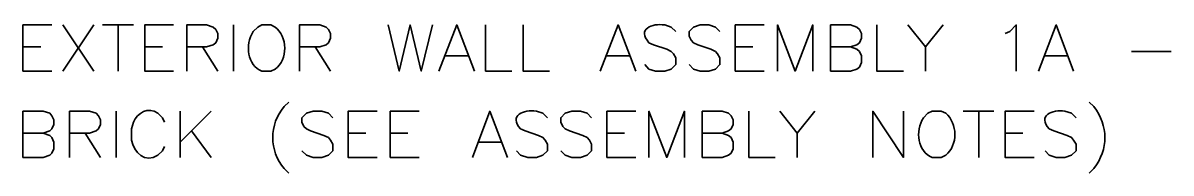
# Model space of a CAD drawing. Header units: inches. Extents: x 5 to 516, y -193 to 129.
# Drawn here: x 53.818 to 56.909, y -174.309 to -173.905 of the extents above; entities that cross this region are included whole.
import ezdxf

# ---------------------------------------------------------------- set-up
doc = ezdxf.new("R2010")
doc.units = ezdxf.units.IN
doc.header["$MEASUREMENT"] = 0
doc.layers.add('PDF7_Geometry', color=7, linetype='Continuous')

msp = doc.modelspace()

# ---------------------------------------------------------------- linework, layer by layer
at = {"layer": 'PDF7_Geometry', "lineweight": 35}
for points in [[(53.8957756, -174.0346713), (53.8179978, -174.0346713), (53.8179978, -173.9102269), (53.8957756, -173.9102269)], [(53.9257758, -173.9102274), (54.0091091, -174.0346719)], [(54.0091091, -173.9102274), (53.9257758, -174.0346719)], [(54.0324426, -173.9102274), (54.1157759, -173.9102274)], [(54.0746642, -173.9102274), (54.0746642, -174.0346719)], [(54.2235536, -174.0346713), (54.1457759, -174.0346713), (54.1457759, -173.9102269), (54.2235536, -173.9102269)], [(54.2591091, -174.0346713), (54.2591091, -173.9102269), (54.3124424, -173.9102269), (54.3302202, -173.9157824), (54.3368869, -173.9224491), (54.3424425, -173.9335602), (54.3424425, -173.9457824), (54.3368869, -173.9580047), (54.3302202, -173.9635602), (54.3124424, -173.9691158), (54.2591091, -173.9691158)], [(54.3846641, -173.9102274), (54.3846641, -174.0346719)], [(54.4968866, -173.915783), (54.4857755, -173.9102274), (54.461331, -173.9102274), (54.4502199, -173.915783), (54.4379977, -173.9280052)], [(54.5624426, -174.0346713), (54.5624426, -173.9102269), (54.616887, -173.9102269), (54.6346648, -173.9157824), (54.6402203, -173.9224491), (54.6457759, -173.9335602), (54.6457759, -173.9457824), (54.6402203, -173.9580047), (54.6346648, -173.9635602), (54.616887, -173.9691158), (54.5624426, -173.9691158)], [(54.8013308, -173.9102274), (54.8313308, -174.0346719), (54.8602197, -173.9102274), (54.8902197, -174.0346719), (54.9202197, -173.9102274)], [(54.9379976, -174.0346713), (54.9857753, -173.9102269), (55.0335531, -174.0346713)], [(55.0635537, -173.9102274), (55.0635537, -174.0346719), (55.1346648, -174.0346719)], [(55.1646646, -173.9102274), (55.1646646, -174.0346719), (55.2357757, -174.0346719)], [(55.3724424, -174.0346713), (55.4202202, -173.9102269), (55.467998, -174.0346713)], [(55.5757754, -173.9280045), (55.5635532, -173.9157822), (55.5457754, -173.9102267)], [(55.6946646, -173.9280045), (55.6824424, -173.9157822), (55.6646646, -173.9102267), (55.6413312, -173.9102267), (55.6235535, -173.9157822), (55.6113312, -173.9280045), (55.6113312, -173.9402267), (55.6168868, -173.9513378), (55.6235535, -173.9580045), (55.6346646, -173.96356), (55.6702201, -173.9757823), (55.6824424, -173.9813378), (55.6879979, -173.9880045), (55.6946646, -173.9991156), (55.6946646, -174.0168934), (55.6824424, -174.0291156), (55.6646646, -174.0346711), (55.6413312, -174.0346711), (55.6235535, -174.0291156), (55.6113312, -174.0168934)], [(55.8135535, -174.0346713), (55.7357757, -174.0346713), (55.7357757, -173.9102269), (55.8135535, -173.9102269)], [(55.849109, -174.0346713), (55.849109, -173.9102269), (55.8968867, -174.0346713), (55.9446645, -173.9102269), (55.9446645, -174.0346713)], [(55.9924424, -174.0346713), (55.9924424, -173.9102269), (56.0457758, -173.9102269), (56.0635535, -173.9157824), (56.0702202, -173.9224491), (56.0757758, -173.9335602), (56.0757758, -173.9457824), (56.0702202, -173.9580047), (56.0635535, -173.9635602), (56.0457758, -173.9691158), (55.9924424, -173.9691158)], [(56.1168869, -173.9102274), (56.1168869, -174.0346719), (56.1891091, -174.0346719)], [(56.2002202, -173.9102274), (56.247998, -173.9691163), (56.247998, -174.0346719)], [(56.2957756, -173.9102274), (56.2479978, -173.9691163)], [(56.4624423, -173.9335609), (56.4746645, -173.9280054), (56.4924423, -173.9102276), (56.4924423, -174.034672)], [(56.5524423, -174.0346713), (56.6002201, -173.9102269), (56.6468867, -174.0346713)], [(55.5035532, -173.9580045), (55.5157754, -173.96356), (55.551331, -173.9757823), (55.5635532, -173.9813378), (55.5691088, -173.9880045), (55.5757754, -173.9991156), (55.5757754, -174.0168934), (55.5635532, -174.0291156), (55.5457754, -174.0346711), (55.521331, -174.0346711), (55.5035532, -174.0291156), (55.4924421, -174.0168934)], [(53.8179978, -173.9691173), (53.8657756, -173.9691173)], [(54.1457759, -173.9691173), (54.1935536, -173.9691173)], [(54.3013307, -173.9691173), (54.3424419, -174.0346729)], [(54.6046642, -173.9691173), (54.6457753, -174.0346729)], [(54.9557757, -173.9935608), (55.0157757, -173.9935608)], [(55.3902201, -173.9935608), (55.4502201, -173.9935608)], [(55.7357757, -173.9691173), (55.7835535, -173.9691173)], [(56.0457756, -173.9691173), (56.0635533, -173.975784), (56.07022, -173.9813395), (56.0757756, -173.9935617), (56.0757756, -174.0113395), (56.07022, -174.0235618), (56.0635533, -174.0291173), (56.0457756, -174.0346729), (55.9924422, -174.0346729)], [(56.5702202, -173.9935608), (56.6291091, -173.9935608)], [(56.8024423, -173.9813379), (56.909109, -173.9813379)], [(54.461331, -174.0346719), (54.4857755, -174.0346719), (54.4968866, -174.0291163)], [(56.689109, -174.1180047), (56.7013313, -174.1302269)], [(53.8179978, -174.2668943), (53.8179978, -174.1424498), (53.8724423, -174.1424498), (53.8902201, -174.1480054), (53.8957756, -174.1546721), (53.9013312, -174.1657832), (53.9013312, -174.1780054), (53.8957756, -174.1902276), (53.8902201, -174.1957832), (53.8724423, -174.2013387), (53.8179978, -174.2013387)], [(53.9435534, -174.2668943), (53.9435534, -174.1424498), (53.9968867, -174.1424498), (54.0146645, -174.1480054), (54.0213312, -174.1546721), (54.0268867, -174.1657832), (54.0268867, -174.1780054), (54.0213312, -174.1902276), (54.0146645, -174.1957832), (53.9968867, -174.2013387), (53.9435534, -174.2013387)], [(54.0691089, -174.1424504), (54.0691089, -174.2668948)], [(54.1991093, -174.1724503), (54.1935537, -174.1602281), (54.1813315, -174.1480058)], [(54.2413309, -174.1424504), (54.2413309, -174.2668948)], [(54.3246643, -174.1424504), (54.2413309, -174.2257837)], [(54.6524423, -174.1602274), (54.6402201, -174.1480052), (54.6224423, -174.1424497), (54.599109, -174.1424497), (54.5813312, -174.1480052), (54.569109, -174.1602274), (54.569109, -174.1724497), (54.5746645, -174.1835608), (54.5813312, -174.1902274), (54.5924423, -174.195783), (54.6279978, -174.2080052), (54.6402201, -174.2135608), (54.6457756, -174.2202274), (54.6524423, -174.2313386), (54.6524423, -174.2491163), (54.6402201, -174.2613386), (54.6224423, -174.2668941), (54.599109, -174.2668941), (54.5813312, -174.2613386), (54.569109, -174.2491163)], [(54.7713312, -174.2668943), (54.6935534, -174.2668943), (54.6935534, -174.1424498), (54.7713312, -174.1424498)], [(54.8846645, -174.2668943), (54.8068867, -174.2668943), (54.8068867, -174.1424498), (54.8846645, -174.1424498)], [(55.0279979, -174.2668943), (55.0746645, -174.1424498), (55.1224423, -174.2668943)], [(55.2302203, -174.1602274), (55.2179981, -174.1480052), (55.2002203, -174.1424497)], [(55.3491089, -174.1602274), (55.3368867, -174.1480052), (55.3191089, -174.1424497), (55.2957756, -174.1424497), (55.2779978, -174.1480052), (55.2657756, -174.1602274), (55.2657756, -174.1724497), (55.2713311, -174.1835608), (55.2779978, -174.1902274), (55.2891089, -174.195783), (55.3257756, -174.2080052), (55.3368867, -174.2135608), (55.3435534, -174.2202274), (55.3491089, -174.2313386), (55.3491089, -174.2491163), (55.3368867, -174.2613386), (55.3191089, -174.2668941), (55.2957756, -174.2668941), (55.2779978, -174.2613386), (55.2657756, -174.2491163)], [(55.4679978, -174.2668943), (55.3902201, -174.2668943), (55.3902201, -174.1424498), (55.4679978, -174.1424498)], [(55.5035533, -174.2668943), (55.5035533, -174.1424498), (55.5513311, -174.2668943), (55.5991089, -174.1424498), (55.5991089, -174.2668943)], [(55.646887, -174.2668943), (55.646887, -174.1424498), (55.7002204, -174.1424498), (55.7179982, -174.1480054), (55.7246648, -174.1546721), (55.7302204, -174.1657832), (55.7302204, -174.1780054), (55.7246648, -174.1902276), (55.7179982, -174.1957832), (55.7002204, -174.2013387), (55.646887, -174.2013387)], [(55.772442, -174.1424504), (55.772442, -174.2668948), (55.8435531, -174.2668948)], [(55.8557756, -174.1424504), (55.9024423, -174.2013393), (55.9024423, -174.2668948)], [(55.9502202, -174.1424504), (55.9024424, -174.2013393)], [(56.1057757, -174.2668943), (56.1057757, -174.1424498), (56.189109, -174.2668943), (56.189109, -174.1424498)], [(56.3024423, -174.1480059), (56.2902201, -174.1424504), (56.2657757, -174.1424504), (56.2546646, -174.1480059), (56.2424423, -174.1602282)], [(56.349109, -174.1424504), (56.4324423, -174.1424504)], [(56.3913312, -174.1424504), (56.3913312, -174.2668948)], [(56.54022, -174.2668943), (56.4624423, -174.2668943), (56.4624423, -174.1424498), (56.54022, -174.1424498)], [(56.6535535, -174.1602274), (56.6413313, -174.1480052), (56.6235535, -174.1424497)], [(54.1157759, -174.1724503), (54.1102204, -174.1902281), (54.1102204, -174.2202281)], [(53.8724423, -174.201338), (53.8902201, -174.2080047), (53.8957757, -174.2135602), (53.9013312, -174.2257825), (53.9013312, -174.2435602), (53.8957757, -174.2557825), (53.8902201, -174.261338), (53.8724423, -174.2668936), (53.8179979, -174.2668936)], [(53.9857756, -174.201338), (54.0268867, -174.2668936)], [(54.2713308, -174.1957838), (54.3246642, -174.2668949)], [(54.6935534, -174.201338), (54.7413312, -174.201338)], [(54.8068867, -174.201338), (54.8546645, -174.201338)], [(55.1579981, -174.1902274), (55.1702203, -174.195783), (55.2057759, -174.2080052), (55.2179981, -174.2135608), (55.2235537, -174.2202274), (55.2302203, -174.2313386), (55.2302203, -174.2491163), (55.2179981, -174.2613386), (55.2002203, -174.2668941), (55.176887, -174.2668941), (55.1579981, -174.2613386), (55.146887, -174.2491163)], [(55.3902201, -174.201338), (55.4379978, -174.201338)], [(55.7002205, -174.201338), (55.7179983, -174.2080047), (55.7246649, -174.2135602), (55.7302205, -174.2257825), (55.7302205, -174.2435602), (55.7246649, -174.2557825), (55.7179983, -174.261338), (55.7002205, -174.2668936), (55.6468871, -174.2668936)], [(56.4624423, -174.201338), (56.51022, -174.201338)], [(56.5813313, -174.1902274), (56.5935535, -174.195783), (56.6291091, -174.2080052), (56.6413313, -174.2135608), (56.6468869, -174.2202274), (56.6535535, -174.2313386), (56.6535535, -174.2491163), (56.6413313, -174.2613386), (56.6235535, -174.2668941), (56.6002202, -174.2668941), (56.5813313, -174.2613386), (56.5702202, -174.2491163)], [(54.1813315, -174.2613392), (54.1935537, -174.249117), (54.1991093, -174.2380059)], [(55.0457755, -174.2257837), (55.1046644, -174.2257837)], [(56.2657757, -174.2668948), (56.2902201, -174.2668948), (56.3024423, -174.2613393)], [(56.7013313, -174.2968936), (56.689109, -174.3091158)]]:
    msp.add_lwpolyline(points, dxfattribs=at)
msp.add_lwpolyline([(54.5335537, -174.1180047), (54.5213315, -174.1302269, 0.36941685), (54.5213315, -174.2968936), (54.5335537, -174.3091158)], format="xyb", dxfattribs=at)
for points in [[(55.5457754, -173.9102267), (55.5122014, -173.9048193), (55.4703865, -173.9216711), (55.5035532, -173.9580045)], [(54.4379977, -173.9280052), (54.4146273, -173.96432), (54.4223495, -174.0189496), (54.461331, -174.0346719)], [(54.4968866, -174.0291163), (54.5319236, -174.0040052), (54.5305347, -173.9405793), (54.4968866, -173.915783)], [(54.1813315, -174.1480058), (54.1550722, -174.1302836), (54.1262945, -174.1458577), (54.1157759, -174.1724503)], [(55.2002203, -174.1424497), (55.1663315, -174.1375052), (55.1249055, -174.1536163), (55.1579981, -174.1902274)], [(56.3024423, -174.2613393), (56.3360349, -174.2331171), (56.3347572, -174.176043), (56.3024423, -174.1480059)], [(56.6235535, -174.1424497), (56.5896646, -174.1375052), (56.5482387, -174.1536163), (56.5813313, -174.1902274)], [(56.7013313, -174.1302269), (56.7406276, -174.1821713), (56.7413313, -174.2450973), (56.7013313, -174.2968936)], [(56.2424423, -174.1602282), (56.219072, -174.1965245), (56.2267942, -174.2511911), (56.2657757, -174.2668948)], [(54.1102204, -174.2202281), (54.1155537, -174.2533392), (54.1474982, -174.2835799), (54.1813315, -174.2613392)]]:
    msp.add_open_spline(points, degree=3, dxfattribs=at)

doc.saveas('drawing.dxf')
